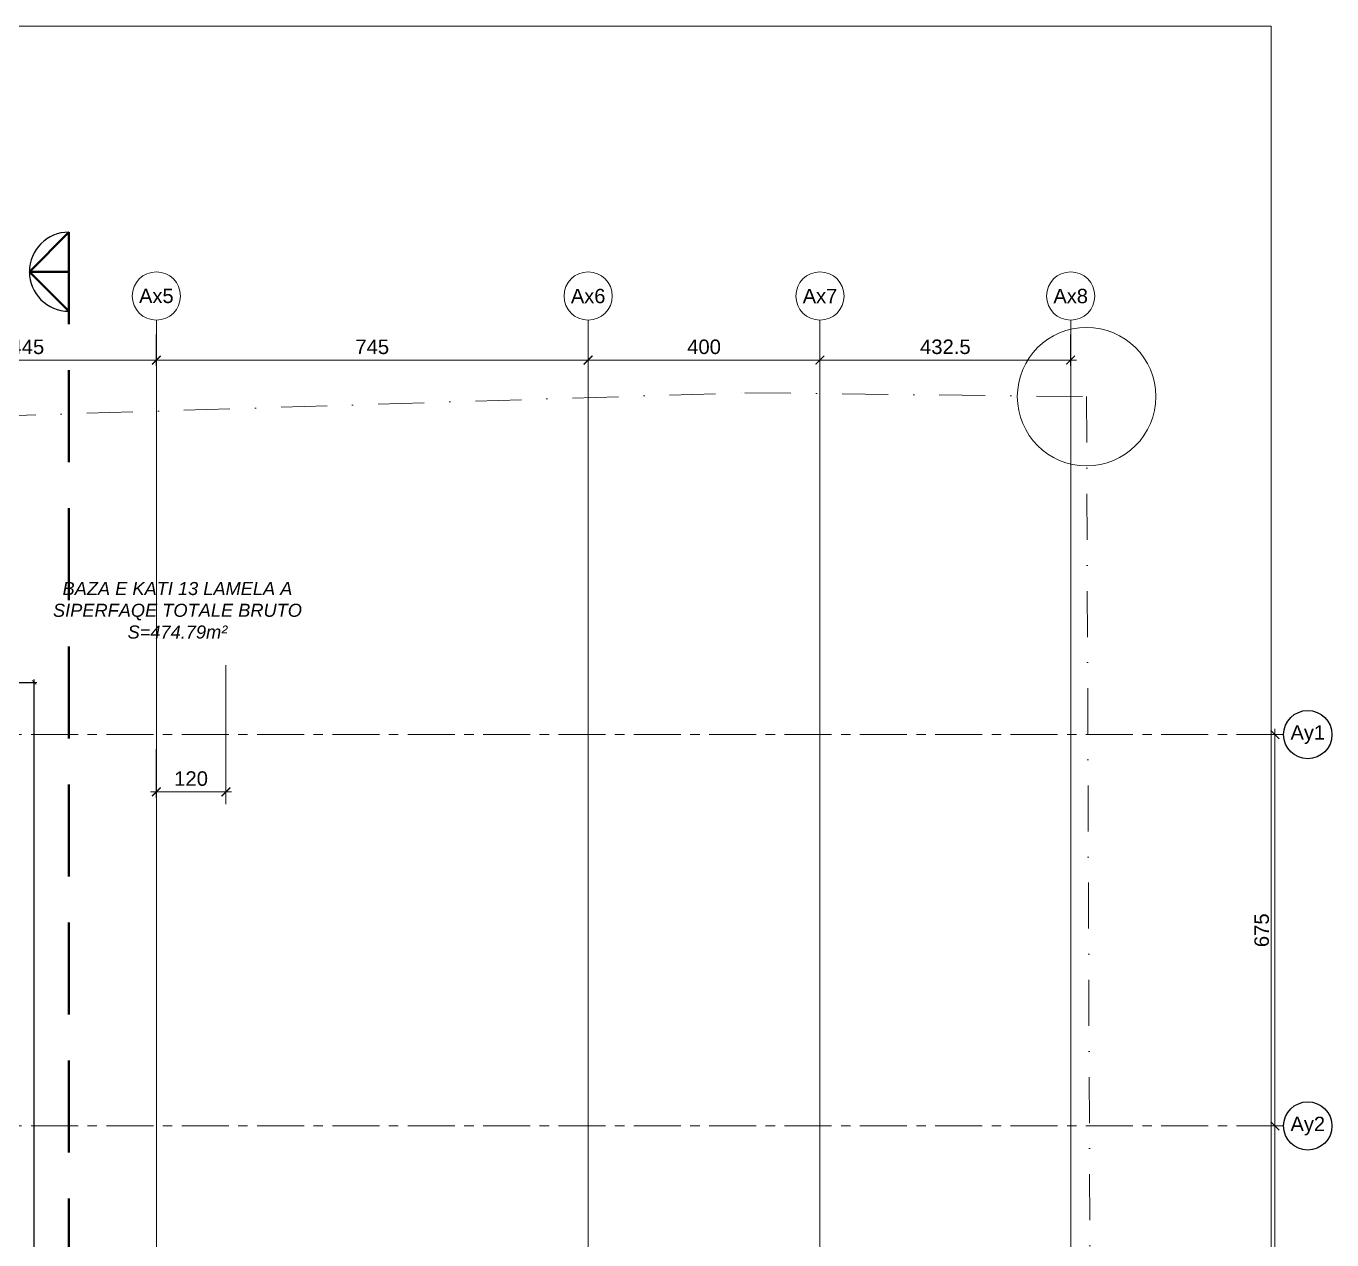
# Model space of a CAD drawing. Header units: centimetres. Extents: x 99002 to 104403, y -55119 to -48358.
# Drawn here: x 102150 to 104403, y -50869 to -48775 of the extents above; entities that cross this region are included whole.
import ezdxf
from ezdxf.enums import TextEntityAlignment as Align

# ---------------------------------------------------------------- set-up
doc = ezdxf.new("R2010")
doc.units = ezdxf.units.CM
doc.header["$LTSCALE"] = 50
doc.header["$MEASUREMENT"] = 0
for name, pattern in [('23486-A01$0${ Chain Double-Dash }', [0]), ('AXES', [2, 1.25, -0.25, 0.25, -0.25]), ('CACHE', [0.375, 0.25, -0.125]), ('CONTINU', [0]), ('DASHED2', [9.525, 6.35, -3.175]), ('Dot & Dashed', [335.138881, 158.75, -88.194444, 0, -88.194437])]:
    doc.linetypes.add(name, pattern=pattern)
doc.layers.get('0').update_dxf_attribs({"color": 8})
for name, color, linetype in [('AXES', 10, 'AXES'), ('BETON COUPE', 3, 'CONTINU'), ('COTE 50ème', 1, 'Continuous'), ('TEXTE', 7, 'Continuous')]:
    doc.layers.add(name, color=color, linetype=linetype)
doc.layers.add('BETON CACHE', color=4, linetype='CACHE', lineweight=5)
doc.layers.add('MACONNERIE COUPE', color=7, linetype='Continuous', lineweight=30)
doc.layers.add('FMULT', color=150, linetype='Continuous', plot=False)
doc.layers.add('HORS GEL', color=7, linetype='CACHE', lineweight=15, true_color=0x00661a)
doc.layers.add('HORS GEL COTE', color=7, linetype='Continuous', lineweight=13, true_color=0x00661a)
doc.styles.add('FN_TEXT_1.50', font='arial.ttf', dxfattribs={"height": 10})
doc.styles.add('RS_TEXT_1.50', font='arial.ttf', dxfattribs={"height": 12.5})
doc.styles.add('RS_TXT_100', font='arial.ttf', dxfattribs={"height": 25})
doc.styles.add('RS_TXT_50', font='arial.ttf', dxfattribs={"height": 12.5})
doc.dimstyles.new('RS_100CM_LINEAIRE', dxfattribs={"dimscale": 10, "dimtxt": 25, "dimasz": 1.5, "dimexe": 1, "dimexo": 2.5, "dimgap": 1, "dimtad": 1, "dimdec": 1, "dimrnd": 0.5, "dimdsep": 46, "dimtxsty": 'RS_TXT_100', "dimblk1": 'ARCHTICK', "dimblk2": 'ARCHTICK', "dimsah": 1, "dimcen": 2.5, "dimdle": 1, "dimclrt": 4, "dimadec": 0, "dimazin": 2, "dimtfac": 1, "dimtdec": 1, "dimtix": 1, "dimtmove": 2, "dimatfit": 3, "dimfxl": 1, "dimtolj": 1, "dimtzin": 0, "dimarcsym": 0})
doc.dimstyles.new('RS_50CM_LINEAIRE', dxfattribs={"dimscale": 5, "dimtxt": 12.5, "dimasz": 1.5, "dimexe": 1, "dimexo": 2.5, "dimgap": 1, "dimtad": 1, "dimdec": 1, "dimrnd": 0.5, "dimdsep": 46, "dimtxsty": 'RS_TXT_50', "dimblk1": 'ARCHTICK', "dimblk2": 'ARCHTICK', "dimsah": 1, "dimcen": 2.5, "dimdle": 1, "dimclrt": 4, "dimadec": 0, "dimazin": 2, "dimtfac": 1, "dimtdec": 1, "dimtix": 1, "dimtmove": 2, "dimatfit": 3, "dimfxl": 1, "dimtolj": 1, "dimtzin": 0, "dimarcsym": 0})

# ---------------------------------------------------------------- blocks, each defined once
blk = doc.blocks.new('AXES_FN')
at = {"color": 0, "linetype": 'Continuous'}
blk.add_circle((0, 15), 22.2, dxfattribs=at)
at = {"color": 0, "style": 'FN_TEXT_1.50'}
blk.add_attdef('AXES', text='', height=12.5, dxfattribs=at).set_placement((-48.9, 20.6), align=Align.MIDDLE_CENTER)
blk = doc.blocks.new('_ArchTick')
at = {"color": 0, "linetype": 'ByBlock', "const_width": 0.15}
blk.add_lwpolyline([(-0.5, -0.5), (0.5, 0.5)], dxfattribs=at)
blk = doc.blocks.new('*D251')
at = {"layer": 'AXES', "color": 0, "linetype": 'Continuous', "lineweight": -2, "ltscale": 0.5, "transparency": 16777216}
for p, q in [((75343.4, -42314.7), (75343.4, -41694.7)), ((75283.4, -41704.7), (75353.4, -41704.7)), ((75283.4, -42304.7), (75353.4, -42304.7))]:
    blk.add_line(p, q, dxfattribs=at)
at = {"layer": 'Defpoints', "color": 0, "linetype": 'Continuous', "ltscale": 0.5, "transparency": 16777216}
for p in [(75258.4, -41704.7), (75343.4, -41704.7), (75258.4, -42304.7)]:
    blk.add_point(p, dxfattribs=at)
at = {"layer": 'AXES', "color": 0, "linetype": 'Continuous', "lineweight": -2, "ltscale": 0.5, "transparency": 16777216, "xscale": 15, "yscale": 15, "zscale": 15}
for p, rotation in [((75343.4, -41704.7), 90), ((75343.4, -42304.7), 270)]:
    blk.add_blockref('_ArchTick', p, dxfattribs=dict(at, rotation=rotation))
at = {"layer": 'AXES', "color": 4, "linetype": 'Continuous', "lineweight": 5, "ltscale": 0.5, "transparency": 16777216, "insert": (75320.6, -42004.7), "char_height": 25, "attachment_point": 5, "rotation": 90, "style": 'RS_TXT_100'}
blk.add_mtext('\\A1;600', dxfattribs=at)
blk = doc.blocks.new('*D252')
at = {"layer": 'AXES', "color": 0, "linetype": 'Continuous', "lineweight": -2, "ltscale": 0.5, "transparency": 16777216}
for p, q in [((75343.4, -41714.7), (75343.4, -41019.7)), ((75283.4, -41029.7), (75353.4, -41029.7)), ((75283.4, -41704.7), (75353.4, -41704.7))]:
    blk.add_line(p, q, dxfattribs=at)
at = {"layer": 'Defpoints', "color": 0, "linetype": 'Continuous', "ltscale": 0.5, "transparency": 16777216}
for p in [(75258.4, -41029.7), (75343.4, -41029.7), (75258.4, -41704.7)]:
    blk.add_point(p, dxfattribs=at)
at = {"layer": 'AXES', "color": 0, "linetype": 'Continuous', "lineweight": -2, "ltscale": 0.5, "transparency": 16777216, "xscale": 15, "yscale": 15, "zscale": 15}
for p, rotation in [((75343.4, -41029.7), 90), ((75343.4, -41704.7), 270)]:
    blk.add_blockref('_ArchTick', p, dxfattribs=dict(at, rotation=rotation))
at = {"layer": 'AXES', "color": 4, "linetype": 'Continuous', "lineweight": 5, "ltscale": 0.5, "transparency": 16777216, "insert": (75320.6, -41367.2), "char_height": 25, "attachment_point": 5, "rotation": 90, "style": 'RS_TXT_100'}
blk.add_mtext('\\A1;675', dxfattribs=at)
blk = doc.blocks.new('*D262')
at = {"layer": 'AXES', "color": 0, "linetype": 'Continuous', "lineweight": -2, "ltscale": 0.5, "transparency": 16777216}
for p, q in [((73413.4, -40339.7), (73413.4, -40393.7)), ((72958.4, -40383.7), (73423.4, -40383.7)), ((72968.4, -40389.7), (72968.4, -40373.7))]:
    blk.add_line(p, q, dxfattribs=at)
at = {"layer": 'Defpoints', "color": 0, "linetype": 'Continuous', "ltscale": 0.5, "transparency": 16777216}
for p in [(73413.4, -40314.7), (73413.4, -40383.7), (72968.4, -40414.7)]:
    blk.add_point(p, dxfattribs=at)
at = {"layer": 'AXES', "color": 0, "linetype": 'Continuous', "lineweight": -2, "ltscale": 0.5, "transparency": 16777216, "xscale": 15, "yscale": 15, "zscale": 15, "rotation": 180}
blk.add_blockref('_ArchTick', (72968.4, -40383.7), dxfattribs=at)
at = {"layer": 'AXES', "color": 0, "linetype": 'Continuous', "lineweight": -2, "ltscale": 0.5, "transparency": 16777216, "xscale": 15, "yscale": 15, "zscale": 15}
blk.add_blockref('_ArchTick', (73413.4, -40383.7), dxfattribs=at)
at = {"layer": 'AXES', "color": 4, "linetype": 'Continuous', "lineweight": 5, "ltscale": 0.5, "transparency": 16777216, "insert": (73190.9, -40361), "char_height": 25, "attachment_point": 5, "style": 'RS_TXT_100'}
blk.add_mtext('\\A1;445', dxfattribs=at)
blk = doc.blocks.new('*D263')
at = {"layer": 'Defpoints', "color": 0, "linetype": 'ByBlock', "transparency": 16777216}
for p in [(73413.4, -40314.7), (74158.4, -40314.7), (74158.4, -40383.7)]:
    blk.add_point(p, dxfattribs=at)
at = {"layer": 'HORS GEL', "color": 0, "linetype": 'ByBlock', "lineweight": -2, "transparency": 16777216}
for p, q in [((73413.4, -40339.7), (73413.4, -40393.7)), ((74158.4, -40339.7), (74158.4, -40393.7)), ((73403.4, -40383.7), (74168.4, -40383.7))]:
    blk.add_line(p, q, dxfattribs=at)
at = {"layer": 'HORS GEL', "color": 0, "linetype": 'ByBlock', "lineweight": -2, "transparency": 16777216, "xscale": 15, "yscale": 15, "zscale": 15, "rotation": 180}
blk.add_blockref('_ArchTick', (73413.4, -40383.7), dxfattribs=at)
at = {"layer": 'HORS GEL', "color": 0, "linetype": 'ByBlock', "lineweight": -2, "transparency": 16777216, "xscale": 15, "yscale": 15, "zscale": 15}
blk.add_blockref('_ArchTick', (74158.4, -40383.7), dxfattribs=at)
at = {"layer": 'HORS GEL', "color": 4, "linetype": 'ByBlock', "transparency": 16777216, "insert": (73785.9, -40361), "char_height": 25, "attachment_point": 5, "style": 'RS_TXT_100'}
blk.add_mtext('\\A1;745', dxfattribs=at)
blk = doc.blocks.new('*D264')
at = {"layer": 'Defpoints', "color": 0, "linetype": 'ByBlock', "transparency": 16777216}
for p in [(74158.4, -40314.7), (74558.4, -40314.7), (74558.4, -40383.7)]:
    blk.add_point(p, dxfattribs=at)
at = {"layer": 'HORS GEL', "color": 0, "linetype": 'ByBlock', "lineweight": -2, "transparency": 16777216}
for p, q in [((74158.4, -40339.7), (74158.4, -40393.7)), ((74558.4, -40339.7), (74558.4, -40393.7)), ((74148.4, -40383.7), (74568.4, -40383.7))]:
    blk.add_line(p, q, dxfattribs=at)
at = {"layer": 'HORS GEL', "color": 0, "linetype": 'ByBlock', "lineweight": -2, "transparency": 16777216, "xscale": 15, "yscale": 15, "zscale": 15, "rotation": 180}
blk.add_blockref('_ArchTick', (74158.4, -40383.7), dxfattribs=at)
at = {"layer": 'HORS GEL', "color": 0, "linetype": 'ByBlock', "lineweight": -2, "transparency": 16777216, "xscale": 15, "yscale": 15, "zscale": 15}
blk.add_blockref('_ArchTick', (74558.4, -40383.7), dxfattribs=at)
at = {"layer": 'HORS GEL', "color": 4, "linetype": 'ByBlock', "transparency": 16777216, "insert": (74358.4, -40360.9), "char_height": 25, "attachment_point": 5, "style": 'RS_TXT_100'}
blk.add_mtext('\\A1;400', dxfattribs=at)
blk = doc.blocks.new('*D265')
at = {"layer": 'Defpoints', "color": 0, "linetype": 'ByBlock', "transparency": 16777216}
for p in [(74558.4, -40314.7), (74990.9, -40314.7), (74990.9, -40383.7)]:
    blk.add_point(p, dxfattribs=at)
at = {"layer": 'HORS GEL', "color": 0, "linetype": 'ByBlock', "lineweight": -2, "transparency": 16777216}
for p, q in [((74558.4, -40339.7), (74558.4, -40393.7)), ((74990.9, -40339.7), (74990.9, -40393.7)), ((74548.4, -40383.7), (75000.9, -40383.7))]:
    blk.add_line(p, q, dxfattribs=at)
at = {"layer": 'HORS GEL', "color": 0, "linetype": 'ByBlock', "lineweight": -2, "transparency": 16777216, "xscale": 15, "yscale": 15, "zscale": 15, "rotation": 180}
blk.add_blockref('_ArchTick', (74558.4, -40383.7), dxfattribs=at)
at = {"layer": 'HORS GEL', "color": 0, "linetype": 'ByBlock', "lineweight": -2, "transparency": 16777216, "xscale": 15, "yscale": 15, "zscale": 15}
blk.add_blockref('_ArchTick', (74990.9, -40383.7), dxfattribs=at)
at = {"layer": 'HORS GEL', "color": 4, "linetype": 'ByBlock', "transparency": 16777216, "insert": (74774.7, -40360.9), "char_height": 25, "attachment_point": 5, "style": 'RS_TXT_100'}
blk.add_mtext('\\A1;432.5', dxfattribs=at)
blk = doc.blocks.new('*D266')
at = {"layer": 'Defpoints', "color": 0, "linetype": 'ByBlock', "transparency": 16777216}
for p in [(73413.4, -41029.7), (73533.4, -41069.7), (73533.4, -41128.5)]:
    blk.add_point(p, dxfattribs=at)
at = {"layer": 'HORS GEL', "color": 0, "linetype": 'ByBlock', "lineweight": -2, "transparency": 16777216}
for p, q in [((73413.4, -41054.7), (73413.4, -41138.5)), ((73533.4, -41094.7), (73533.4, -41138.5)), ((73403.4, -41128.5), (73543.4, -41128.5))]:
    blk.add_line(p, q, dxfattribs=at)
at = {"layer": 'HORS GEL', "color": 0, "linetype": 'ByBlock', "lineweight": -2, "transparency": 16777216, "xscale": 15, "yscale": 15, "zscale": 15, "rotation": 180}
blk.add_blockref('_ArchTick', (73413.4, -41128.5), dxfattribs=at)
at = {"layer": 'HORS GEL', "color": 0, "linetype": 'ByBlock', "lineweight": -2, "transparency": 16777216, "xscale": 15, "yscale": 15, "zscale": 15}
blk.add_blockref('_ArchTick', (73533.4, -41128.5), dxfattribs=at)
at = {"layer": 'HORS GEL', "color": 4, "linetype": 'ByBlock', "transparency": 16777216, "insert": (73473.4, -41105.7), "char_height": 25, "attachment_point": 5, "style": 'RS_TXT_100'}
blk.add_mtext('\\A1;120', dxfattribs=at)
blk = doc.blocks.new('*D1230')
at = {"layer": 'COTE 50ème', "color": 0, "lineweight": -2, "ltscale": 0.5, "transparency": 16777216}
for p, q in [((101896.8, -49907.4), (102168.4, -49907.4)), ((102163.4, -52042.4), (102163.4, -49902.4)), ((102006.8, -52037.4), (102168.4, -52037.4))]:
    blk.add_line(p, q, dxfattribs=at)
at = {"layer": 'Defpoints', "color": 0, "ltscale": 0.5, "transparency": 16777216}
for p in [(101884.3, -49907.4), (102163.4, -49907.4), (101994.3, -52037.4)]:
    blk.add_point(p, dxfattribs=at)
at = {"layer": 'COTE 50ème', "color": 0, "lineweight": -2, "ltscale": 0.5, "transparency": 16777216, "xscale": 7.5, "yscale": 7.5, "zscale": 7.5}
for p, rotation in [((102163.4, -49907.4), 90), ((102163.4, -52037.4), 270)]:
    blk.add_blockref('_ArchTick', p, dxfattribs=dict(at, rotation=rotation))
at = {"layer": 'COTE 50ème', "color": 4, "ltscale": 0.5, "transparency": 16777216, "insert": (102152.1, -50972.4), "char_height": 12.5, "attachment_point": 5, "rotation": 90, "style": 'RS_TXT_50'}
blk.add_mtext('\\A1;2130', dxfattribs=at)
blk = doc.blocks.new('A$Cb79da119')
at = {"layer": 'AXES', "lineweight": 5, "ltscale": 1.3}
for p, q in [((3195, 865), (-1985, 865)), ((3195, 190), (-1985, 190))]:
    blk.add_line(p, q, dxfattribs=at)
at = {"layer": 'HORS GEL', "linetype": '23486-A01$0${ Chain Double-Dash }', "ltscale": 1.2}
for p, q in [((1250, -1150), (1250, 1580)), ((1995, -1175), (1995, 1580)), ((2395, 1580), (2395, -4150)), ((2827.5, 1580), (2827.5, -4150)), ((1370, 985), (1370, 745))]:
    blk.add_line(p, q, dxfattribs=at)
at = {"layer": 'AXES', "linetype": 'ByBlock'}
ref = blk.add_blockref('AXES_FN', (3208.46, 865), dxfattribs=dict(at, xscale=1.875, yscale=1.875, zscale=1.875, rotation=270))
ref.add_attrib('AXES', 'Ay1', dxfattribs={"layer": '0', "color": 0, "height": 24.75, "style": 'RS_TEXT_1.50'}).set_placement((3236.59, 865), align=Align.MIDDLE)
ref = blk.add_blockref('AXES_FN', (3208.46, 190), dxfattribs=dict(at, xscale=1.875, yscale=1.875, zscale=1.875, rotation=270))
ref.add_attrib('AXES', 'Ay2', dxfattribs={"layer": '0', "color": 0, "height": 24.75, "style": 'RS_TEXT_1.50'}).set_placement((3236.59, 190), align=Align.MIDDLE)
at = {"layer": 'HORS GEL'}
ref = blk.add_blockref('AXES_FN', (1250, 1593.46), dxfattribs=dict(at, xscale=1.875, yscale=1.875, zscale=1.875))
ref.add_attrib('AXES', 'Ax5', dxfattribs={"layer": '0', "color": 0, "height": 24.75, "style": 'RS_TEXT_1.50'}).set_placement((1250, 1621.58), align=Align.MIDDLE)
ref = blk.add_blockref('AXES_FN', (1995, 1593.46), dxfattribs=dict(at, xscale=1.875, yscale=1.875, zscale=1.875))
ref.add_attrib('AXES', 'Ax6', dxfattribs={"layer": '0', "color": 0, "height": 24.75, "style": 'RS_TEXT_1.50'}).set_placement((1995, 1621.58), align=Align.MIDDLE)
ref = blk.add_blockref('AXES_FN', (2395, 1593.46), dxfattribs=dict(at, xscale=1.875, yscale=1.875, zscale=1.875))
ref.add_attrib('AXES', 'Ax7', dxfattribs={"layer": '0', "color": 0, "height": 24.75, "style": 'RS_TEXT_1.50'}).set_placement((2395, 1621.58), align=Align.MIDDLE)
ref = blk.add_blockref('AXES_FN', (2827.5, 1593.46), dxfattribs=dict(at, xscale=1.875, yscale=1.875, zscale=1.875))
ref.add_attrib('AXES', 'Ax8', dxfattribs={"layer": '0', "color": 0, "height": 24.75, "style": 'RS_TEXT_1.50'}).set_placement((2827.5, 1621.58), align=Align.MIDDLE)
at = {"layer": 'AXES', "linetype": 'Continuous', "lineweight": 5, "ltscale": 0.5}
dim = blk.add_linear_dim(base=(1250, 1511.07), p1=(805, 1480), p2=(1250, 1580), dimstyle='RS_100CM_LINEAIRE', dxfattribs=at)
dim.commit()
dim.dimension.update_dxf_attribs({"geometry": '*D262', "text_midpoint": (1027.5, 1533.78), "insert": (-72163.45, 41894.73)})
for base, p1, p2, picture, middle in [((3179.95, 865), (3095, 190), (3095, 865), '*D252', (3157.18, 527.5)), ((3179.95, 190), (3095, -410), (3095, 190), '*D251', (3157.18, -110))]:
    dim = blk.add_linear_dim(base=base, p1=p1, p2=p2, angle=270, dimstyle='RS_100CM_LINEAIRE', dxfattribs=at)
    dim.commit()
    dim.dimension.update_dxf_attribs({"geometry": picture, "text_midpoint": middle, "insert": (-72163.45, 41894.73)})
at = {"layer": 'HORS GEL', "linetype": 'ByBlock'}
for base, p1, p2, picture, middle in [((1995, 1511.07), (1250, 1580), (1995, 1580), '*D263', (1622.5, 1533.78)), ((2395, 1511.07), (1995, 1580), (2395, 1580), '*D264', (2195, 1533.83)), ((2827.5, 1511.07), (2395, 1580), (2827.5, 1580), '*D265', (2611.25, 1533.84)), ((1370, 766.26), (1250, 865), (1370, 825), '*D266', (1310, 789.03))]:
    dim = blk.add_linear_dim(base=base, p1=p1, p2=p2, dimstyle='RS_100CM_LINEAIRE', dxfattribs=at)
    dim.commit()
    dim.dimension.update_dxf_attribs({"geometry": picture, "text_midpoint": middle, "insert": (-72163.45, 41894.73)})

msp = doc.modelspace()

# ---------------------------------------------------------------- linework, layer by layer
at = {"layer": 'BETON CACHE', "color": 232, "linetype": 'Dot & Dashed', "ltscale": 0.01}
msp.add_lwpolyline([(103999.97, -54847.46), (102686.73, -54807.71), (99339.48, -54401.92), (99740.58, -49521.26), (103389.86, -49407.74), (103979.26, -49414.31)], close=True, dxfattribs=at)
at = {"layer": 'BETON COUPE', "lineweight": 5, "ltscale": 0.5}
msp.add_circle((103979.26, -49414.31), 119.48, dxfattribs=at)
at = {"layer": 'COTE 50ème', "ltscale": 0.5}
msp.add_arc((102223.5, -49198.9), 68.19, 90, 270, dxfattribs=at)
at = {"layer": 'FMULT', "lineweight": 5, "ltscale": 0.5}
msp.add_lwpolyline([(99001.91, -55119.47), (104297.68, -55119.47), (104297.68, -48775.25), (99001.91, -48775.25)], close=True, dxfattribs=at)
at = {"layer": 'HORS GEL COTE', "lineweight": 40, "ltscale": 0.5}
for q in [(102223.5, -49130.71), (102223.5, -49198.9), (102223.5, -49267.09)]:
    msp.add_line((102155.31, -49198.9), q, dxfattribs=at)
at = {"layer": 'HORS GEL COTE', "linetype": 'DASHED2', "lineweight": 40, "ltscale": 0.5}
msp.add_line((102223.5, -49130.71), (102223.5, -54862.41), dxfattribs=at)

# ---------------------------------------------------------------- block references
at = {"layer": 'MACONNERIE COUPE', "lineweight": 5, "ltscale": 0.5}
msp.add_blockref('A$Cb79da119', (101124.34, -50862.36), dxfattribs=at)

# ---------------------------------------------------------------- texts
at = {"layer": 'TEXTE', "insert": (102410.75, -49783.04), "char_height": 37.5, "width": 661.2314, "attachment_point": 5, "style": 'RS_TEXT_1.50'}
msp.add_mtext('{\\fArial|b0|i1|c0|p34;\\H0.6x;BAZA E KATI 13 LAMELA A\\PSIPERFAQE TOTALE BRUTO\\PS=474.79m²}', dxfattribs=at)

# ---------------------------------------------------------------- dimensions: what is measured, and where the dimension line sits
at = {"layer": 'COTE 50ème', "ltscale": 0.5}
dim = msp.add_linear_dim(base=(102163.44, -49907.36), p1=(101994.34, -52037.36), p2=(101884.34, -49907.36), angle=90, dimstyle='RS_50CM_LINEAIRE', dxfattribs=at)
dim.commit()
dim.dimension.update_dxf_attribs({"geometry": '*D1230', "text_midpoint": (102152.05, -50972.36)})

doc.saveas('drawing.dxf')
